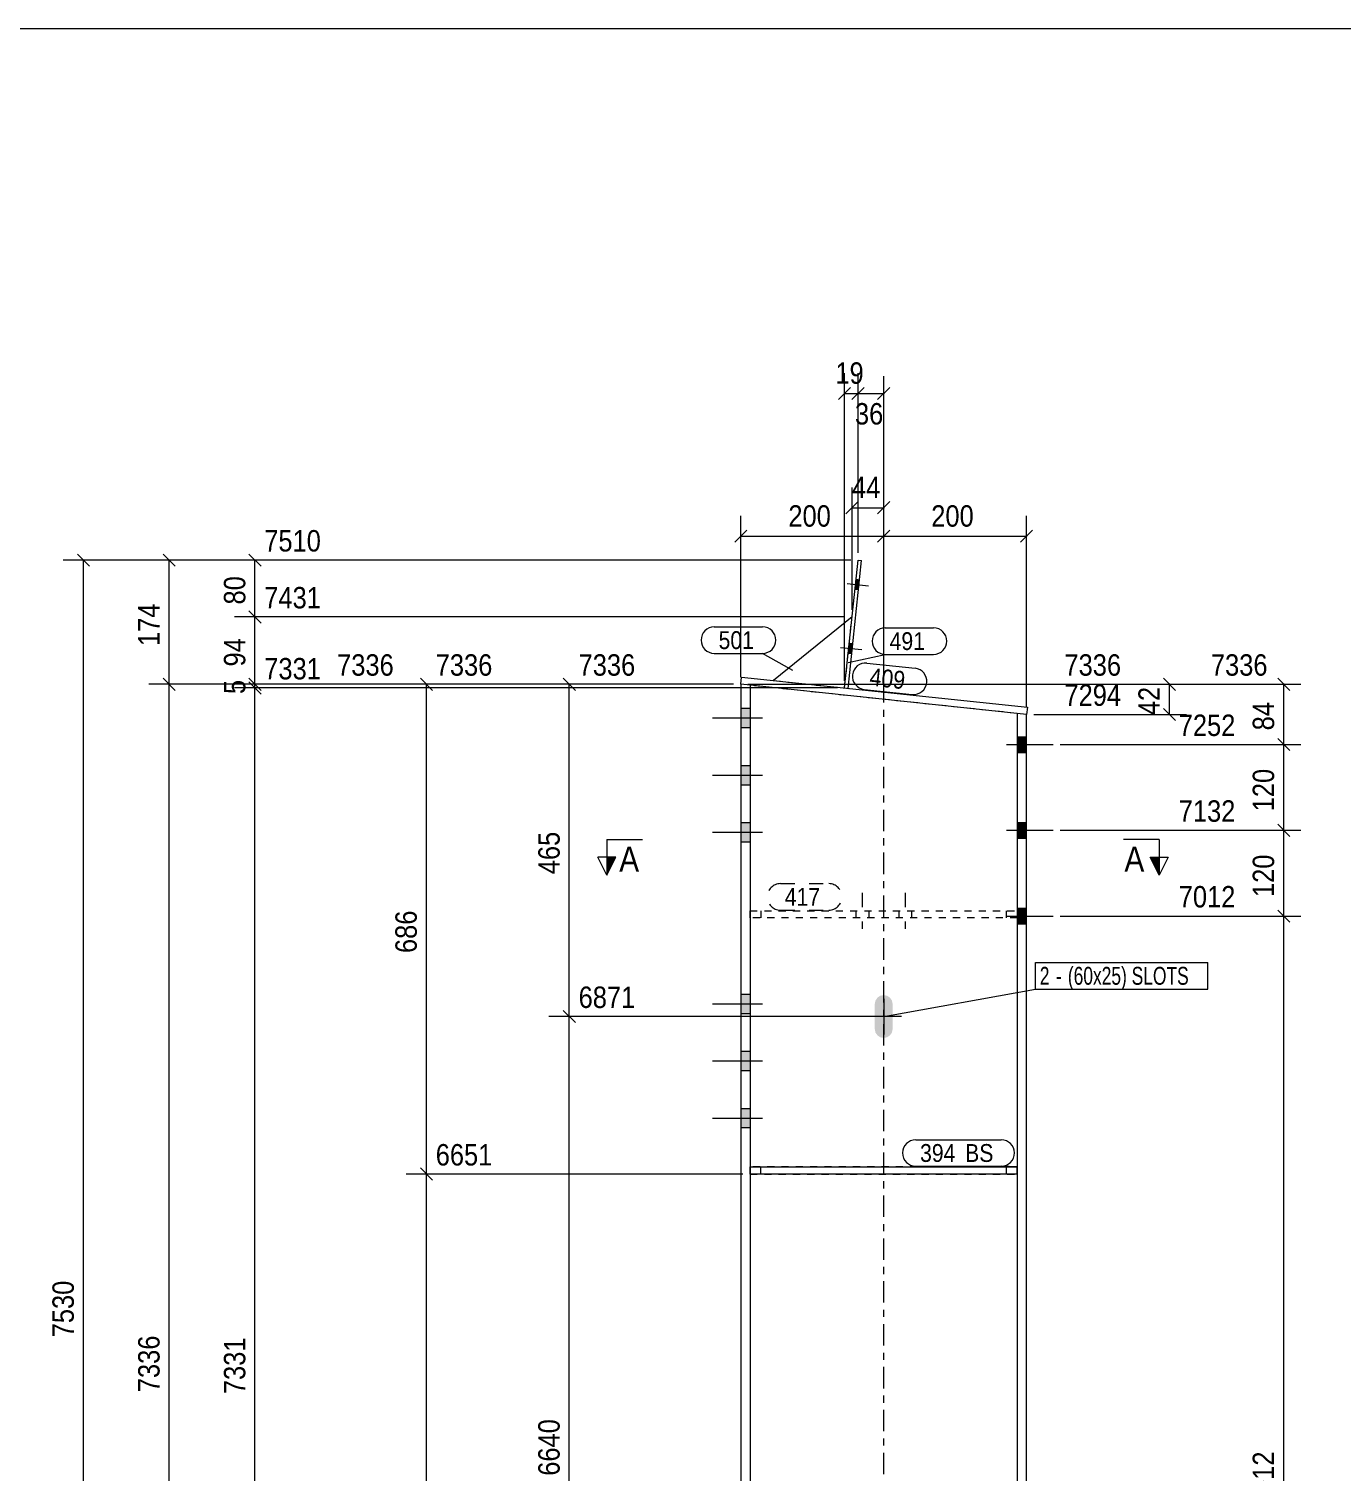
# Model space of a CAD drawing. Header units: millimetres. Extents: x 2 to 579, y 1 to 405.
# Drawn here: x 146.6 to 330.4, y 203 to 405 of the extents above; entities that cross this region are included whole.
import ezdxf

# ---------------------------------------------------------------- set-up
doc = ezdxf.new("R2010")
doc.units = ezdxf.units.MM
for name, pattern in [('XKITLINE00', [0]), ('XKITLINE01', [4, 1, -1, 1, -1]), ('XKITLINE02', [4, 2, -2]), ('XKITLINE03', [6, 3, -1, 1, -1])]:
    doc.linetypes.add(name, pattern=pattern)
for name, color, linetype, lineweight in [('Bolt', 3, 'Continuous', 0), ('BoltMark', 7, 'Continuous', 0), ('Dimensions', 7, 'Continuous', 0), ('DrawingSheet', 5, 'Continuous', 0), ('Part', 2, 'Continuous', 0), ('PartMark', 7, 'Continuous', 0), ('Section', 6, 'Continuous', 0)]:
    doc.layers.add(name, color=color, linetype=linetype, lineweight=lineweight)
doc.styles.add('ARIAL', font='ARIAL.TTF')
doc.styles.add('ARIAL_NARROW', font='ARIALN.TTF')

# ---------------------------------------------------------------- blocks, each defined once
blk = doc.blocks.new('*A2')
at = {"layer": 'Bolt'}
for points in [[(266.68, 263.85), (266.2, 263.75), (265.72, 263.85), (265.32, 264.12), (265.05, 264.52), (264.95, 265), (264.95, 268.5), (265.05, 268.98), (265.32, 269.39), (265.72, 269.66), (266.2, 269.75), (266.68, 269.66), (267.09, 269.39), (267.36, 268.98), (267.45, 268.5), (267.45, 265), (267.36, 264.52), (267.09, 264.12)], [(266.68, 144.19), (266.2, 144.1), (265.72, 144.19), (265.32, 144.46), (265.05, 144.87), (264.95, 145.35), (264.95, 148.85), (265.05, 149.33), (265.32, 149.73), (265.72, 150), (266.2, 150.1), (266.68, 150), (267.09, 149.73), (267.36, 149.33), (267.45, 148.85), (267.45, 145.35), (267.36, 144.87), (267.09, 144.46)]]:
    blk.add_hatch(color=3, dxfattribs=at).paths.add_polyline_path(points, flags=17)
at = {"layer": 'Bolt', "color": 3, "linetype": 'XKITLINE00', "lineweight": 0}
for p, q in [((266.2, 269.25), (266.2, 264.25)), ((268.7, 266.75), (263.7, 266.75)), ((266.2, 149.6), (266.2, 144.6)), ((268.7, 147.1), (263.7, 147.1))]:
    blk.add_line(p, q, dxfattribs=at)
blk = doc.blocks.new('*A3')
at = {"layer": 'Bolt'}
for points in [[(286.2, 303.72), (284.9, 303.72), (284.9, 305.92), (286.2, 305.92)], [(286.2, 303.72), (284.9, 303.72), (284.9, 305.92), (286.2, 305.92)], [(286.2, 291.72), (284.9, 291.72), (284.9, 293.92), (286.2, 293.92)], [(286.2, 291.72), (284.9, 291.72), (284.9, 293.92), (286.2, 293.92)], [(286.2, 279.72), (284.9, 279.72), (284.9, 281.92), (286.2, 281.92)], [(286.2, 279.72), (284.9, 279.72), (284.9, 281.92), (286.2, 281.92)]]:
    blk.add_hatch(color=3, dxfattribs=at).paths.add_polyline_path(points, flags=17)
at = {"layer": 'Bolt', "color": 3, "linetype": 'XKITLINE00', "lineweight": 0}
for p, q in [((284.9, 305.92), (286.2, 305.92)), ((284.9, 305.92), (286.2, 305.92)), ((283.4, 304.82), (289.9, 304.82)), ((283.4, 304.82), (289.9, 304.82)), ((284.9, 303.72), (286.2, 303.72)), ((284.9, 303.72), (286.2, 303.72)), ((284.9, 293.92), (286.2, 293.92)), ((284.9, 293.92), (286.2, 293.92)), ((283.4, 292.82), (289.9, 292.82)), ((283.4, 292.82), (289.9, 292.82)), ((284.9, 291.72), (286.2, 291.72)), ((284.9, 291.72), (286.2, 291.72)), ((283.4, 280.82), (289.9, 280.82)), ((283.4, 280.82), (289.9, 280.82)), ((284.9, 281.92), (286.2, 281.92)), ((284.9, 281.92), (286.2, 281.92)), ((284.9, 279.72), (286.2, 279.72)), ((284.9, 279.72), (286.2, 279.72))]:
    blk.add_line(p, q, dxfattribs=at)
blk = doc.blocks.new('*A4')
at = {"layer": 'Bolt'}
for points in [[(247.5, 307.15), (246.2, 307.15), (246.2, 309.85), (247.5, 309.85)], [(247.5, 307.15), (246.2, 307.15), (246.2, 309.85), (247.5, 309.85)], [(247.5, 299.15), (246.2, 299.15), (246.2, 301.85), (247.5, 301.85)], [(247.5, 299.15), (246.2, 299.15), (246.2, 301.85), (247.5, 301.85)], [(247.5, 291.15), (246.2, 291.15), (246.2, 293.85), (247.5, 293.85)], [(247.5, 291.15), (246.2, 291.15), (246.2, 293.85), (247.5, 293.85)], [(247.5, 267.15), (246.2, 267.15), (246.2, 269.85), (247.5, 269.85)], [(247.5, 267.15), (246.2, 267.15), (246.2, 269.85), (247.5, 269.85)], [(247.5, 259.15), (246.2, 259.15), (246.2, 261.85), (247.5, 261.85)], [(247.5, 259.15), (246.2, 259.15), (246.2, 261.85), (247.5, 261.85)], [(247.5, 251.15), (246.2, 251.15), (246.2, 253.85), (247.5, 253.85)], [(247.5, 251.15), (246.2, 251.15), (246.2, 253.85), (247.5, 253.85)]]:
    blk.add_hatch(color=3, dxfattribs=at).paths.add_polyline_path(points, flags=17)
at = {"layer": 'Bolt', "color": 3, "linetype": 'XKITLINE00', "lineweight": 0}
for p, q in [((247.5, 309.85), (246.2, 309.85)), ((247.5, 309.85), (246.2, 309.85)), ((249.25, 308.5), (242.25, 308.5)), ((249.25, 308.5), (242.25, 308.5)), ((247.5, 307.15), (246.2, 307.15)), ((247.5, 307.15), (246.2, 307.15)), ((247.5, 301.85), (246.2, 301.85)), ((247.5, 301.85), (246.2, 301.85)), ((249.25, 300.5), (242.25, 300.5)), ((249.25, 300.5), (242.25, 300.5)), ((247.5, 299.15), (246.2, 299.15)), ((247.5, 299.15), (246.2, 299.15)), ((247.5, 293.85), (246.2, 293.85)), ((247.5, 293.85), (246.2, 293.85)), ((249.25, 292.5), (242.25, 292.5)), ((249.25, 292.5), (242.25, 292.5)), ((247.5, 291.15), (246.2, 291.15)), ((247.5, 291.15), (246.2, 291.15)), ((247.5, 269.85), (246.2, 269.85)), ((247.5, 269.85), (246.2, 269.85)), ((249.25, 268.5), (242.25, 268.5)), ((249.25, 268.5), (242.25, 268.5)), ((247.5, 267.15), (246.2, 267.15)), ((247.5, 267.15), (246.2, 267.15)), ((247.5, 261.85), (246.2, 261.85)), ((247.5, 261.85), (246.2, 261.85)), ((249.25, 260.5), (242.25, 260.5)), ((249.25, 260.5), (242.25, 260.5)), ((247.5, 259.15), (246.2, 259.15)), ((247.5, 259.15), (246.2, 259.15)), ((247.5, 253.85), (246.2, 253.85)), ((247.5, 253.85), (246.2, 253.85)), ((249.25, 252.5), (242.25, 252.5)), ((249.25, 252.5), (242.25, 252.5)), ((247.5, 251.15), (246.2, 251.15)), ((247.5, 251.15), (246.2, 251.15))]:
    blk.add_line(p, q, dxfattribs=at)
blk = doc.blocks.new('*A6')
at = {"layer": 'Bolt'}
for points in [[(262.33, 327.95), (262.83, 327.9), (262.68, 326.51), (262.18, 326.56)], [(262.33, 327.95), (262.83, 327.9), (262.68, 326.51), (262.18, 326.56)], [(261.38, 319), (261.88, 318.95), (261.74, 317.56), (261.24, 317.61)], [(261.38, 319), (261.88, 318.95), (261.74, 317.56), (261.24, 317.61)]]:
    blk.add_hatch(color=3, dxfattribs=at).paths.add_polyline_path(points, flags=17)
at = {"layer": 'Bolt', "color": 3, "linetype": 'XKITLINE00', "lineweight": 0}
for p, q in [((261.1, 327.38), (264.09, 327.06)), ((261.1, 327.38), (264.09, 327.06)), ((262.33, 327.95), (262.83, 327.9)), ((262.33, 327.95), (262.83, 327.9)), ((262.18, 326.56), (262.68, 326.51)), ((262.18, 326.56), (262.68, 326.51)), ((260.16, 318.43), (263.14, 318.11)), ((260.16, 318.43), (263.14, 318.11)), ((261.24, 317.61), (261.74, 317.56)), ((261.24, 317.61), (261.74, 317.56)), ((261.38, 319), (261.88, 318.95)), ((261.38, 319), (261.88, 318.95))]:
    blk.add_line(p, q, dxfattribs=at)
blk = doc.blocks.new('*A7')
at = {"layer": 'Bolt', "color": 3, "linetype": 'XKITLINE02', "lineweight": 0}
for p, q in [((263.2, 284.05), (263.2, 279.05)), ((263.2, 284.05), (263.2, 279.05)), ((269.2, 284.05), (269.2, 279.05)), ((269.2, 284.05), (269.2, 279.05)), ((262.3, 281.55), (262.3, 280.55)), ((262.3, 281.55), (262.3, 280.55)), ((264.1, 281.55), (264.1, 280.55)), ((264.1, 281.55), (264.1, 280.55)), ((268.3, 281.55), (268.3, 280.55)), ((268.3, 281.55), (268.3, 280.55)), ((270.1, 281.55), (270.1, 280.55)), ((270.1, 281.55), (270.1, 280.55))]:
    blk.add_line(p, q, dxfattribs=at)
blk = doc.blocks.new('*A8')
at = {"layer": 'Part', "color": 7, "linetype": 'XKITLINE03', "lineweight": 0}
blk.add_line((266.2, 196.7), (266.2, 321.15), dxfattribs=at)
at = {"layer": 'Part', "color": 2, "linetype": 'XKITLINE00', "lineweight": 0}
for p, q in [((247.5, 313.12), (246.2, 313.26)), ((246.2, 313.26), (246.2, 196.7)), ((247.5, 313.12), (247.5, 196.7)), ((284.9, 309.18), (284.9, 196.7)), ((286.2, 309.04), (284.9, 309.18)), ((286.2, 196.7), (286.2, 309.04))]:
    blk.add_line(p, q, dxfattribs=at)
at = {"layer": 'Part', "color": 7, "linetype": 'XKITLINE01', "lineweight": 0}
blk.add_line((284.9, 309.18), (247.5, 313.12), dxfattribs=at)
blk = doc.blocks.new('*A9')
at = {"layer": 'Part', "color": 7, "linetype": 'XKITLINE01', "lineweight": 0}
for p, q in [((284.9, 245.7), (247.5, 245.7)), ((247.5, 245.7), (247.5, 244.7)), ((247.5, 244.7), (284.9, 244.7)), ((249, 244.7), (249, 245.7)), ((283.4, 244.7), (283.4, 245.7)), ((284.9, 244.7), (284.9, 245.7))]:
    blk.add_line(p, q, dxfattribs=at)
blk = doc.blocks.new('*A10')
at = {"layer": 'Part', "color": 2, "linetype": 'XKITLINE00', "lineweight": 0}
for p, q in [((247.5, 245.7), (284.9, 245.7)), ((284.9, 244.7), (247.5, 244.7))]:
    blk.add_line(p, q, dxfattribs=at)
at = {"layer": 'Part', "color": 7, "linetype": 'XKITLINE01', "lineweight": 0}
for p, q in [((247.5, 244.7), (247.5, 245.7)), ((249, 244.7), (249, 245.7)), ((283.4, 244.7), (283.4, 245.7)), ((284.9, 244.7), (284.9, 245.7))]:
    blk.add_line(p, q, dxfattribs=at)
blk = doc.blocks.new('*A11')
at = {"layer": 'Part', "color": 2, "linetype": 'XKITLINE00', "lineweight": 0}
for p, q in [((246.2, 313.26), (246.31, 314.26)), ((286.2, 309.04), (246.2, 313.26)), ((246.31, 314.26), (286.31, 310.04)), ((286.31, 310.04), (286.2, 309.04))]:
    blk.add_line(p, q, dxfattribs=at)
blk = doc.blocks.new('*A13')
at = {"layer": 'Part', "color": 2, "linetype": 'XKITLINE00', "lineweight": 0}
for p, q in [((260.72, 312.74), (262.61, 330.64)), ((261.22, 312.68), (263.11, 330.58)), ((262.61, 330.64), (263.11, 330.58))]:
    blk.add_line(p, q, dxfattribs=at)
at = {"layer": 'Part', "color": 7, "linetype": 'XKITLINE01', "lineweight": 0}
blk.add_line((260.72, 312.74), (261.22, 312.68), dxfattribs=at)
blk = doc.blocks.new('*A14')
at = {"layer": 'Part', "color": 2, "linetype": 'XKITLINE00', "lineweight": 0}
blk.add_line((261.77, 322.68), (250.78, 313.78), dxfattribs=at)
at = {"layer": 'Part', "color": 7, "linetype": 'XKITLINE01', "lineweight": 0}
for p, q in [((260.72, 312.74), (261.77, 322.68)), ((250.78, 313.78), (260.72, 312.74))]:
    blk.add_line(p, q, dxfattribs=at)
blk = doc.blocks.new('*A15')
at = {"layer": 'Part', "color": 7, "linetype": 'XKITLINE01', "lineweight": 0}
for p, q in [((247.5, 281.55), (284.9, 281.55)), ((247.5, 280.55), (247.5, 281.55)), ((249, 281.55), (249, 280.55)), ((283.4, 280.55), (283.4, 281.55)), ((284.9, 281.55), (284.9, 280.55)), ((284.9, 280.55), (247.5, 280.55))]:
    blk.add_line(p, q, dxfattribs=at)
blk = doc.blocks.new('*A34')
at = {"layer": 'DrawingSheet', "color": 5, "linetype": 'XKITLINE00', "lineweight": 0}
blk.add_line((579, 405), (5, 405), dxfattribs=at)
blk = doc.blocks.new('*A42')
at = {"layer": 'Dimensions', "color": 7, "linetype": 'XKITLINE00', "lineweight": 0}
for p, q in [((153.35, 331.48), (155.05, 329.79)), ((261.61, 330.64), (151.35, 330.64)), ((154.2, 121.97), (154.2, 330.64))]:
    blk.add_line(p, q, dxfattribs=at)
at = {"layer": 'Dimensions', "color": 3}
blk.add_point((154.2, 330.64), dxfattribs=at)
at = {"layer": 'Dimensions', "color": 3, "style": 'ARIAL', "width": 0.85}
blk.add_text('7530', height=3, rotation=90.0002, dxfattribs=at).set_placement((152.85, 221.85))
blk = doc.blocks.new('*A44')
at = {"layer": 'Dimensions', "color": 7, "linetype": 'XKITLINE00', "lineweight": 0}
for p, q in [((245.2, 313.26), (163.35, 313.26)), ((165.35, 314.11), (167.05, 312.41)), ((166.2, 123.97), (166.2, 313.26)), ((245.2, 123.97), (163.35, 123.97)), ((165.35, 124.82), (167.05, 123.13))]:
    blk.add_line(p, q, dxfattribs=at)
at = {"layer": 'Dimensions', "color": 3}
for p in [(166.2, 313.26), (166.2, 123.97)]:
    blk.add_point(p, dxfattribs=at)
at = {"layer": 'Dimensions', "color": 3, "style": 'ARIAL', "width": 0.85}
blk.add_text('7336', height=3, rotation=90.0002, dxfattribs=at).set_placement((164.85, 214.17))
blk = doc.blocks.new('*A45')
at = {"layer": 'Dimensions', "color": 7, "linetype": 'XKITLINE00', "lineweight": 0}
for p, q in [((165.35, 331.48), (167.05, 329.79)), ((261.61, 330.64), (163.35, 330.64)), ((166.2, 313.26), (166.2, 330.64)), ((245.2, 313.26), (163.35, 313.26)), ((165.35, 314.11), (167.05, 312.41))]:
    blk.add_line(p, q, dxfattribs=at)
at = {"layer": 'Dimensions', "color": 3}
for p in [(166.2, 330.64), (166.2, 313.26)]:
    blk.add_point(p, dxfattribs=at)
at = {"layer": 'Dimensions', "color": 3, "style": 'ARIAL', "width": 0.85}
blk.add_text('174', height=3, rotation=90.0002, dxfattribs=at).set_placement((164.85, 318.61))
blk = doc.blocks.new('*A46')
at = {"layer": 'Dimensions', "color": 7, "linetype": 'XKITLINE00', "lineweight": 0}
for p, q in [((177.35, 313.58), (179.05, 311.89)), ((259.72, 312.74), (175.35, 312.74)), ((178.2, 123.97), (178.2, 312.74)), ((245.2, 123.97), (175.35, 123.97)), ((177.35, 124.82), (179.05, 123.13))]:
    blk.add_line(p, q, dxfattribs=at)
at = {"layer": 'Dimensions', "color": 3}
for p in [(178.2, 312.74), (178.2, 123.97)]:
    blk.add_point(p, dxfattribs=at)
at = {"layer": 'Dimensions', "color": 3, "style": 'ARIAL', "width": 0.85}
blk.add_text('7331', height=3, dxfattribs=at).set_placement((179.5, 313.94))
blk.add_text('7331', height=3, rotation=90.0002, dxfattribs=at).set_placement((176.85, 213.9))
blk = doc.blocks.new('*A47')
at = {"layer": 'Dimensions', "color": 7, "linetype": 'XKITLINE00', "lineweight": 0}
for p, q in [((245.2, 313.26), (175.35, 313.26)), ((177.35, 314.11), (179.05, 312.41)), ((177.35, 313.58), (179.05, 311.89)), ((178.2, 312.74), (178.2, 313.26)), ((259.72, 312.74), (175.35, 312.74))]:
    blk.add_line(p, q, dxfattribs=at)
at = {"layer": 'Dimensions', "color": 3}
for p in [(178.2, 313.26), (178.2, 312.74)]:
    blk.add_point(p, dxfattribs=at)
at = {"layer": 'Dimensions', "color": 3, "style": 'ARIAL', "width": 0.85}
blk.add_text('7336', height=3, dxfattribs=at).set_placement((189.7, 314.46))
blk.add_text('5', height=3, rotation=90.0002, dxfattribs=at).set_placement((176.85, 311.89))
blk = doc.blocks.new('*A48')
at = {"layer": 'Dimensions', "color": 7, "linetype": 'XKITLINE00', "lineweight": 0}
for p, q in [((177.35, 323.53), (179.05, 321.83)), ((260.77, 322.68), (175.35, 322.68)), ((178.2, 313.26), (178.2, 322.68)), ((245.2, 313.26), (175.35, 313.26)), ((177.35, 314.11), (179.05, 312.41))]:
    blk.add_line(p, q, dxfattribs=at)
at = {"layer": 'Dimensions', "color": 3}
for p in [(178.2, 322.68), (178.2, 313.26)]:
    blk.add_point(p, dxfattribs=at)
at = {"layer": 'Dimensions', "color": 3, "style": 'ARIAL', "width": 0.85}
blk.add_text('7431', height=3, dxfattribs=at).set_placement((179.5, 323.88))
blk.add_text('94', height=3, rotation=90.0002, dxfattribs=at).set_placement((176.85, 315.75))
blk = doc.blocks.new('*A49')
at = {"layer": 'Dimensions', "color": 7, "linetype": 'XKITLINE00', "lineweight": 0}
for p, q in [((177.35, 331.48), (179.05, 329.79)), ((261.61, 330.64), (175.35, 330.64)), ((178.2, 322.68), (178.2, 330.64)), ((177.35, 323.53), (179.05, 321.83)), ((260.77, 322.68), (175.35, 322.68))]:
    blk.add_line(p, q, dxfattribs=at)
at = {"layer": 'Dimensions', "color": 3}
for p in [(178.2, 330.64), (178.2, 322.68)]:
    blk.add_point(p, dxfattribs=at)
at = {"layer": 'Dimensions', "color": 3, "style": 'ARIAL', "width": 0.85}
blk.add_text('7510', height=3, dxfattribs=at).set_placement((179.5, 331.84))
blk.add_text('80', height=3, rotation=90.0002, dxfattribs=at).set_placement((176.85, 324.43))
blk = doc.blocks.new('*A50')
at = {"layer": 'Dimensions', "color": 7, "linetype": 'XKITLINE00', "lineweight": 0}
for p, q in [((246.5, 244.7), (199.35, 244.7)), ((201.35, 245.55), (203.05, 243.85)), ((202.2, 123.97), (202.2, 244.7)), ((245.2, 123.97), (199.35, 123.97)), ((201.35, 124.82), (203.05, 123.13))]:
    blk.add_line(p, q, dxfattribs=at)
at = {"layer": 'Dimensions', "color": 3}
for p in [(202.2, 244.7), (202.2, 123.97)]:
    blk.add_point(p, dxfattribs=at)
at = {"layer": 'Dimensions', "color": 3, "style": 'ARIAL', "width": 0.85}
blk.add_text('6651', height=3, dxfattribs=at).set_placement((203.5, 245.9))
blk.add_text('6651', height=3, rotation=90.0002, dxfattribs=at).set_placement((200.85, 179.89))
blk = doc.blocks.new('*A51')
at = {"layer": 'Dimensions', "color": 7, "linetype": 'XKITLINE00', "lineweight": 0}
for p, q in [((245.2, 313.26), (199.35, 313.26)), ((201.35, 314.11), (203.05, 312.41)), ((202.2, 244.7), (202.2, 313.26)), ((246.5, 244.7), (199.35, 244.7)), ((201.35, 245.55), (203.05, 243.85))]:
    blk.add_line(p, q, dxfattribs=at)
at = {"layer": 'Dimensions', "color": 3}
for p in [(202.2, 313.26), (202.2, 244.7)]:
    blk.add_point(p, dxfattribs=at)
at = {"layer": 'Dimensions', "color": 3, "style": 'ARIAL', "width": 0.85}
blk.add_text('7336', height=3, dxfattribs=at).set_placement((203.5, 314.46))
blk.add_text('686', height=3, rotation=90.0002, dxfattribs=at).set_placement((200.85, 275.64))
blk = doc.blocks.new('*A53')
at = {"layer": 'Dimensions', "color": 7, "linetype": 'XKITLINE00', "lineweight": 0}
for p, q in [((265.2, 266.75), (219.35, 266.75)), ((221.35, 267.6), (223.05, 265.9)), ((222.2, 147.1), (222.2, 266.75)), ((221.35, 147.95), (223.05, 146.25)), ((265.2, 147.1), (219.35, 147.1))]:
    blk.add_line(p, q, dxfattribs=at)
at = {"layer": 'Dimensions', "color": 3}
for p in [(222.2, 266.75), (222.2, 147.1)]:
    blk.add_point(p, dxfattribs=at)
at = {"layer": 'Dimensions', "color": 3, "style": 'ARIAL', "width": 0.85}
blk.add_text('6871', height=3, dxfattribs=at).set_placement((223.5, 267.95))
blk.add_text('6640', height=3, rotation=90.0002, dxfattribs=at).set_placement((220.85, 202.47))
blk = doc.blocks.new('*A54')
at = {"layer": 'Dimensions', "color": 7, "linetype": 'XKITLINE00', "lineweight": 0}
for p, q in [((245.2, 313.26), (219.35, 313.26)), ((221.35, 314.11), (223.05, 312.41)), ((222.2, 266.75), (222.2, 313.26)), ((265.2, 266.75), (219.35, 266.75)), ((221.35, 267.6), (223.05, 265.9))]:
    blk.add_line(p, q, dxfattribs=at)
at = {"layer": 'Dimensions', "color": 3}
for p in [(222.2, 313.26), (222.2, 266.75)]:
    blk.add_point(p, dxfattribs=at)
at = {"layer": 'Dimensions', "color": 3, "style": 'ARIAL', "width": 0.85}
blk.add_text('7336', height=3, dxfattribs=at).set_placement((223.5, 314.46))
blk.add_text('465', height=3, rotation=90.0002, dxfattribs=at).set_placement((220.85, 286.67))
blk = doc.blocks.new('*A55')
at = {"layer": 'Dimensions', "color": 7, "linetype": 'XKITLINE00', "lineweight": 0}
for p, q in [((290.9, 280.82), (324.6, 280.82)), ((321.35, 281.66), (323.05, 279.97)), ((322.2, 123.97), (322.2, 280.82)), ((322.2, 131.2), (322.2, 123.97)), ((321.7, 126.47), (322.2, 123.97)), ((322.7, 126.47), (322.2, 123.97)), ((287.2, 123.97), (324.6, 123.97)), ((287.2, 123.97), (324.6, 123.97)), ((321.35, 124.82), (323.05, 123.13))]:
    blk.add_line(p, q, dxfattribs=at)
at = {"layer": 'Dimensions', "color": 3}
for p in [(322.2, 280.82), (322.2, 123.97)]:
    blk.add_point(p, dxfattribs=at)
at = {"layer": 'Dimensions', "color": 7}
blk.add_point((322.2, 123.97), dxfattribs=at)
at = {"layer": 'Dimensions', "color": 3, "style": 'ARIAL', "width": 0.85}
blk.add_text('7012', height=3, dxfattribs=at).set_placement((307.5, 282.02))
for s, p in [('7012', (320.85, 197.94)), ('RD', (321, 125.42))]:
    blk.add_text(s, height=3, rotation=90.0002, dxfattribs=at).set_placement(p)
blk = doc.blocks.new('*A56')
at = {"layer": 'Dimensions', "color": 7, "linetype": 'XKITLINE00', "lineweight": 0}
for p, q in [((321.35, 293.66), (323.05, 291.97)), ((290.9, 292.82), (324.6, 292.82)), ((322.2, 280.82), (322.2, 292.82)), ((290.9, 280.82), (324.6, 280.82)), ((321.35, 281.66), (323.05, 279.97))]:
    blk.add_line(p, q, dxfattribs=at)
at = {"layer": 'Dimensions', "color": 3}
for p in [(322.2, 292.82), (322.2, 280.82)]:
    blk.add_point(p, dxfattribs=at)
at = {"layer": 'Dimensions', "color": 3, "style": 'ARIAL', "width": 0.85}
blk.add_text('7132', height=3, dxfattribs=at).set_placement((307.5, 294.02))
blk.add_text('120', height=3, rotation=90.0002, dxfattribs=at).set_placement((320.85, 283.48))
blk = doc.blocks.new('*A57')
at = {"layer": 'Dimensions', "color": 7, "linetype": 'XKITLINE00', "lineweight": 0}
for p, q in [((321.35, 305.66), (323.05, 303.97)), ((290.9, 304.82), (324.6, 304.82)), ((322.2, 292.82), (322.2, 304.82)), ((321.35, 293.66), (323.05, 291.97)), ((290.9, 292.82), (324.6, 292.82))]:
    blk.add_line(p, q, dxfattribs=at)
at = {"layer": 'Dimensions', "color": 3}
for p in [(322.2, 304.82), (322.2, 292.82)]:
    blk.add_point(p, dxfattribs=at)
at = {"layer": 'Dimensions', "color": 3, "style": 'ARIAL', "width": 0.85}
blk.add_text('7252', height=3, dxfattribs=at).set_placement((307.5, 306.02))
blk.add_text('120', height=3, rotation=90.0002, dxfattribs=at).set_placement((320.85, 295.48))
blk = doc.blocks.new('*A58')
at = {"layer": 'Dimensions', "color": 7, "linetype": 'XKITLINE00', "lineweight": 0}
for p, q in [((247.2, 313.26), (324.6, 313.26)), ((321.35, 314.11), (323.05, 312.41)), ((322.2, 304.82), (322.2, 313.26)), ((321.35, 305.66), (323.05, 303.97)), ((290.9, 304.82), (324.6, 304.82))]:
    blk.add_line(p, q, dxfattribs=at)
at = {"layer": 'Dimensions', "color": 3}
for p in [(322.2, 313.26), (322.2, 304.82)]:
    blk.add_point(p, dxfattribs=at)
at = {"layer": 'Dimensions', "color": 3, "style": 'ARIAL', "width": 0.85}
blk.add_text('7336', height=3, dxfattribs=at).set_placement((312, 314.46))
blk.add_text('84', height=3, rotation=90.0002, dxfattribs=at).set_placement((320.85, 306.81))
blk = doc.blocks.new('*A61')
at = {"layer": 'Dimensions', "color": 7, "linetype": 'XKITLINE00', "lineweight": 0}
for p, q in [((260.72, 313.74), (260.72, 356.82)), ((262.61, 331.64), (262.61, 356.82)), ((261.57, 354.82), (259.88, 353.13)), ((260.72, 353.97), (262.61, 353.97)), ((263.46, 354.82), (261.76, 353.13))]:
    blk.add_line(p, q, dxfattribs=at)
at = {"layer": 'Dimensions', "color": 3}
for p in [(260.72, 353.97), (262.61, 353.97)]:
    blk.add_point(p, dxfattribs=at)
at = {"layer": 'Dimensions', "color": 3, "style": 'ARIAL', "width": 0.85}
blk.add_text('19', height=3, dxfattribs=at).set_placement((259.44, 355.32))
blk = doc.blocks.new('*A62')
at = {"layer": 'Dimensions', "color": 7, "linetype": 'XKITLINE00', "lineweight": 0}
for p, q in [((262.61, 331.64), (262.61, 356.37)), ((266.2, 312.15), (266.2, 356.37)), ((263.46, 354.82), (261.76, 353.13)), ((262.61, 353.97), (266.2, 353.97)), ((267.05, 354.82), (265.35, 353.13))]:
    blk.add_line(p, q, dxfattribs=at)
at = {"layer": 'Dimensions', "color": 3}
for p in [(262.61, 353.97), (266.2, 353.97)]:
    blk.add_point(p, dxfattribs=at)
at = {"layer": 'Dimensions', "color": 3, "style": 'ARIAL', "width": 0.85}
blk.add_text('36', height=3, dxfattribs=at).set_placement((262.18, 349.62))
blk = doc.blocks.new('*A63')
at = {"layer": 'Dimensions', "color": 7, "linetype": 'XKITLINE00', "lineweight": 0}
for p, q in [((261.77, 323.68), (261.77, 340.82)), ((266.2, 312.15), (266.2, 340.82)), ((262.62, 338.82), (260.92, 337.13)), ((261.77, 337.97), (266.2, 337.97)), ((267.05, 338.82), (265.35, 337.13))]:
    blk.add_line(p, q, dxfattribs=at)
at = {"layer": 'Dimensions', "color": 3}
for p in [(261.77, 337.97), (266.2, 337.97)]:
    blk.add_point(p, dxfattribs=at)
at = {"layer": 'Dimensions', "color": 3, "style": 'ARIAL', "width": 0.85}
blk.add_text('44', height=3, dxfattribs=at).set_placement((261.76, 339.32))
blk = doc.blocks.new('*A64')
at = {"layer": 'Dimensions', "color": 7, "linetype": 'XKITLINE00', "lineweight": 0}
for p, q in [((247.2, 313.26), (308.6, 313.26)), ((305.35, 314.11), (307.05, 312.41)), ((306.2, 309.04), (306.2, 313.26)), ((305.35, 309.89), (307.05, 308.19)), ((287.2, 309.04), (308.6, 309.04))]:
    blk.add_line(p, q, dxfattribs=at)
at = {"layer": 'Dimensions', "color": 3}
for p in [(306.2, 313.26), (306.2, 309.04)]:
    blk.add_point(p, dxfattribs=at)
at = {"layer": 'Dimensions', "color": 3, "style": 'ARIAL', "width": 0.85}
for s, p in [('7336', (291.5, 314.46)), ('7294', (291.5, 310.24))]:
    blk.add_text(s, height=3, dxfattribs=at).set_placement(p)
blk.add_text('42', height=3, rotation=90.0002, dxfattribs=at).set_placement((304.85, 308.93))
blk = doc.blocks.new('*A65')
at = {"layer": 'Dimensions', "color": 7, "linetype": 'XKITLINE00', "lineweight": 0}
for p, q in [((246.2, 314.26), (246.2, 336.82)), ((266.2, 312.15), (266.2, 336.82)), ((247.05, 334.82), (245.35, 333.13)), ((246.2, 333.97), (266.2, 333.97)), ((267.05, 334.82), (265.35, 333.13))]:
    blk.add_line(p, q, dxfattribs=at)
at = {"layer": 'Dimensions', "color": 3}
for p in [(246.2, 333.97), (266.2, 333.97)]:
    blk.add_point(p, dxfattribs=at)
at = {"layer": 'Dimensions', "color": 3, "style": 'ARIAL', "width": 0.85}
blk.add_text('200', height=3, dxfattribs=at).set_placement((252.86, 335.32))
blk = doc.blocks.new('*A66')
at = {"layer": 'Dimensions', "color": 7, "linetype": 'XKITLINE00', "lineweight": 0}
for p, q in [((266.2, 312.15), (266.2, 336.82)), ((286.2, 310.04), (286.2, 336.82)), ((267.05, 334.82), (265.35, 333.13)), ((266.2, 333.97), (286.2, 333.97)), ((287.05, 334.82), (285.35, 333.13))]:
    blk.add_line(p, q, dxfattribs=at)
at = {"layer": 'Dimensions', "color": 3}
for p in [(266.2, 333.97), (286.2, 333.97)]:
    blk.add_point(p, dxfattribs=at)
at = {"layer": 'Dimensions', "color": 3, "style": 'ARIAL', "width": 0.85}
blk.add_text('200', height=3, dxfattribs=at).set_placement((272.86, 335.32))
blk = doc.blocks.new('*A67')
at = {"layer": 'BoltMark', "color": 7, "linetype": 'XKITLINE00', "lineweight": 0}
for p, q in [((287.45, 274.3), (311.57, 274.3)), ((287.45, 270.6), (287.45, 274.3)), ((311.57, 270.6), (311.57, 274.3)), ((266.2, 266.75), (287.45, 270.6)), ((287.45, 270.6), (311.57, 270.6))]:
    blk.add_line(p, q, dxfattribs=at)
at = {"layer": 'BoltMark', "color": 3, "style": 'ARIAL_NARROW', "width": 0.85}
for s, p in [('2', (288.05, 271.2)), ('(60x25) SLOTS', (291.98, 271.2)), ('-', (290.32, 271.2))]:
    blk.add_text(s, height=2.5, dxfattribs=at).set_placement(p)
blk = doc.blocks.new('*A68')
at = {"layer": 'PartMark', "color": 7, "linetype": 'XKITLINE02', "lineweight": 0}
for p, q in [((251.75, 285.35), (258.51, 285.35)), ((251.75, 281.65), (258.51, 281.65))]:
    blk.add_line(p, q, dxfattribs=at)
for centre, start, end in [((251.75, 283.5), 90, 270), ((258.51, 283.5), 270, 90)]:
    blk.add_arc(centre, 1.85, start, end, dxfattribs=at)
at = {"layer": 'PartMark', "color": 3, "style": 'ARIAL', "width": 0.85}
blk.add_text('417', height=2.5, dxfattribs=at).set_placement((252.35, 282.25))
blk = doc.blocks.new('*A69')
at = {"layer": 'PartMark', "color": 7, "linetype": 'XKITLINE00', "lineweight": 0}
for p, q in [((242.49, 321.29), (249.26, 321.29)), ((242.49, 317.59), (249.26, 317.59)), ((253.5, 315.2), (249.26, 317.59))]:
    blk.add_line(p, q, dxfattribs=at)
for centre, start, end in [((242.49, 319.44), 90, 270), ((249.26, 319.44), 270, 90)]:
    blk.add_arc(centre, 1.85, start, end, dxfattribs=at)
at = {"layer": 'PartMark', "color": 3, "style": 'ARIAL', "width": 0.85}
blk.add_text('501', height=2.5, dxfattribs=at).set_placement((243.09, 318.19))
blk = doc.blocks.new('*A70')
at = {"layer": 'PartMark', "color": 7, "linetype": 'XKITLINE00', "lineweight": 0}
for p, q in [((266.43, 321.15), (273.19, 321.15)), ((261.23, 316.3), (266.43, 317.45)), ((266.43, 317.45), (273.19, 317.45))]:
    blk.add_line(p, q, dxfattribs=at)
for centre, start, end in [((266.43, 319.3), 90, 270), ((273.19, 319.3), 270, 90)]:
    blk.add_arc(centre, 1.85, start, end, dxfattribs=at)
at = {"layer": 'PartMark', "color": 3, "style": 'ARIAL', "width": 0.85}
blk.add_text('491', height=2.5, dxfattribs=at).set_placement((267.03, 318.05))
blk = doc.blocks.new('*A72')
at = {"layer": 'PartMark', "color": 7, "linetype": 'XKITLINE00', "lineweight": 0}
for p, q in [((263.86, 316.23), (270.59, 315.52)), ((263.47, 312.55), (270.2, 311.84))]:
    blk.add_line(p, q, dxfattribs=at)
for centre, start, end in [((263.67, 314.39), 83.9789, 263.9789), ((270.39, 313.68), 263.9789, 83.9789)]:
    blk.add_arc(centre, 1.85, start, end, dxfattribs=at)
at = {"layer": 'PartMark', "color": 3, "style": 'ARIAL', "width": 0.85}
blk.add_text('409', height=2.5, rotation=-6.0218, dxfattribs=at).set_placement((264.13, 313.08))
blk = doc.blocks.new('*A74')
at = {"layer": 'PartMark', "color": 7, "linetype": 'XKITLINE00', "lineweight": 0}
for p, q in [((270.69, 249.5), (282.65, 249.5)), ((270.69, 245.8), (282.65, 245.8)), ((284.9, 245.7), (282.65, 245.8))]:
    blk.add_line(p, q, dxfattribs=at)
for centre, start, end in [((270.69, 247.65), 90, 270), ((282.65, 247.65), 270, 90)]:
    blk.add_arc(centre, 1.85, start, end, dxfattribs=at)
at = {"layer": 'PartMark', "color": 3, "style": 'ARIAL', "width": 0.85}
for s, p in [('394', (271.29, 246.4)), ('BS', (277.6, 246.4))]:
    blk.add_text(s, height=2.5, dxfattribs=at).set_placement(p)
blk = doc.blocks.new('*A75')
at = {"layer": 'Section'}
for points in [[(228.69, 289.05), (227.44, 286.55), (227.44, 289.05)], [(304.77, 289.05), (304.77, 286.55), (303.52, 289.05)]]:
    blk.add_hatch(color=3, dxfattribs=at).paths.add_polyline_path(points, flags=17)
at = {"layer": 'Section', "color": 1, "linetype": 'XKITLINE00', "lineweight": 0}
for p, q in [((227.44, 291.55), (232.44, 291.55)), ((227.44, 291.55), (227.44, 286.55)), ((304.77, 291.55), (299.77, 291.55)), ((304.77, 291.55), (304.77, 286.55))]:
    blk.add_line(p, q, dxfattribs=at)
at = {"layer": 'Section', "color": 3, "linetype": 'XKITLINE00', "lineweight": 0}
for p, q in [((227.44, 286.55), (226.19, 289.05)), ((228.69, 289.05), (226.19, 289.05)), ((227.44, 286.55), (228.69, 289.05)), ((303.52, 289.05), (306.02, 289.05)), ((304.77, 286.55), (303.52, 289.05)), ((306.02, 289.05), (304.77, 286.55))]:
    blk.add_line(p, q, dxfattribs=at)
at = {"layer": 'Section', "color": 7, "style": 'ARIAL', "width": 0.85}
for p in [(229.19, 287.05), (299.9, 287.05)]:
    blk.add_text('A', height=3.5, dxfattribs=at).set_placement(p)

msp = doc.modelspace()

# ---------------------------------------------------------------- block references
at = {"lineweight": 0}
for name in ['*A34', '*A61', '*A62', '*A63', '*A65', '*A66', '*A49', '*A42', '*A45', '*A13', '*A6', '*A48', '*A69', '*A14', '*A70', '*A47', '*A51', '*A54', '*A58', '*A64', '*A46', '*A72', '*A44', '*A11', '*A4', '*A57', '*A3', '*A56', '*A75', '*A68', '*A55', '*A7', '*A15', '*A67', '*A53', '*A2', '*A50', '*A74', '*A9', '*A10']:
    msp.add_blockref(name, (0, 0), dxfattribs=at)
at = {"layer": 'Part', "lineweight": 0}
msp.add_blockref('*A8', (0, 0), dxfattribs=at)

doc.saveas('drawing.dxf')
